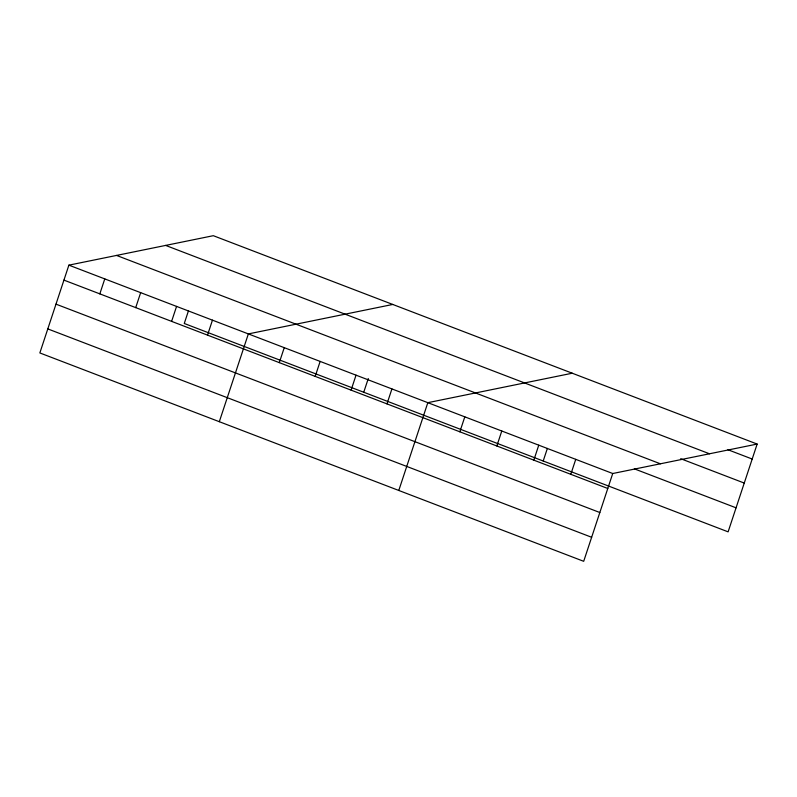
<?xml version="1.0" encoding="UTF-8"?>
<svg xmlns="http://www.w3.org/2000/svg" width="797" height="797" viewBox="0 0 797 797"><rect width="100%" height="100%" fill="white"/><g stroke="black" fill="none" stroke-linecap="round" stroke-linejoin="round"><path stroke-width="1.2" d="M757.15 444.059L213.307 235.693L68.881 265.152L39.85 352.941L583.693 561.307L612.734 473.518L757.15 444.059L728.119 531.848L184.266 323.482L188.431 310.9M99.824 293.874L104.776 278.9M135.719 307.622L140.67 292.648M171.614 321.37L176.565 306.407M207.509 335.129L212.46 320.155M219.314 421.703L248.355 333.913L392.772 304.454M279.299 362.635L284.25 347.661M315.194 376.383L320.145 361.41M351.088 390.132L356.03 375.168M363.741 392.244L368.284 378.515M386.973 403.89L391.925 388.916M398.789 490.464L427.82 402.674L572.246 373.215M459.849 431.805L464.8 416.841M496.83 445.981L501.781 431.008M533.821 460.148L538.762 445.174M543.205 461.005L547.37 448.422M570.801 474.315L575.743 459.351M727.93 449.727L752.199 459.032M165.646 245.416L709.489 453.782M680.688 458.703L744.249 483.062M116.541 255.429L660.384 463.794M634.362 468.855L736.059 507.819M68.881 265.152L612.734 473.518M63.929 280.116L607.782 488.481M55.989 304.145L599.832 512.521M47.8 328.912L591.643 537.278"/></g></svg>
